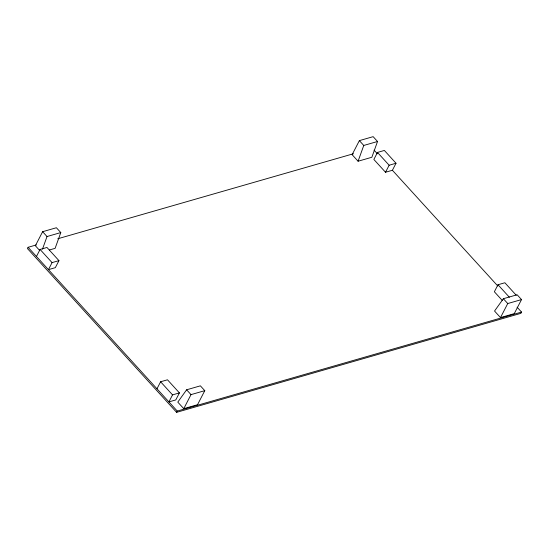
<?xml version="1.0" encoding="UTF-8"?>
<svg xmlns="http://www.w3.org/2000/svg" width="549" height="549" viewBox="0 0 549 549"><rect width="100%" height="100%" fill="white"/><g stroke="black" fill="none" stroke-linecap="round" stroke-linejoin="round"><path stroke-width="0.82" d="M42.479 249.143L47.022 236.53L60.795 232.57L56.396 227.739L42.623 231.699L35.376 245.746L39.713 250.509M60.795 232.57L55.113 248.34L49.444 249.967M358.085 161.221L363.767 145.451L377.534 141.491L373.142 136.66L359.369 140.626L352.122 154.667L358.085 161.221L371.858 157.261L377.534 141.491M36.337 244.929L28.102 247.297L27.45 248.56L176.613 412.34L520.898 313.342L521.55 312.072L517.096 307.186M36.454 256.472L40.077 249.445L46.967 247.469L58.963 260.638L55.332 267.658L48.449 269.641L52.073 262.614L58.963 260.638M156.98 388.802L160.603 381.775L167.486 379.798L179.42 392.899L175.797 399.919L168.914 401.902L172.537 394.882L179.42 392.899M176.613 412.34L177.265 411.071L521.55 312.072M183.764 408.669L191.011 394.621L204.784 390.662L200.385 385.837L186.612 389.797L177.794 402.115L183.764 408.669L197.53 404.709L204.784 390.662M377.479 152.43L373.855 159.45L385.515 172.249L392.398 170.272L396.021 163.252L384.369 150.447L377.479 152.43L389.138 165.228L396.021 163.252M385.515 172.249L389.138 165.228M516.252 295.259L504.874 282.762L497.991 284.746L494.368 291.766L502.328 300.509M500.503 317.59L507.75 303.542L521.523 299.582L517.131 294.758L503.358 298.718L494.539 311.036L500.503 317.59L514.276 313.63L521.523 299.582M57.755 238.774L353.446 153.747M497.991 284.746L509.369 297.235M374.061 150.138L377.403 153.802M392.398 170.272L497.792 285.995M359.369 140.626L363.767 145.451M503.358 298.718L507.75 303.542M42.623 231.699L47.022 236.53M186.612 389.797L191.011 394.621M40.077 249.445L52.073 262.614M160.603 381.775L172.537 394.882M28.102 247.297L177.265 411.071"/></g></svg>
